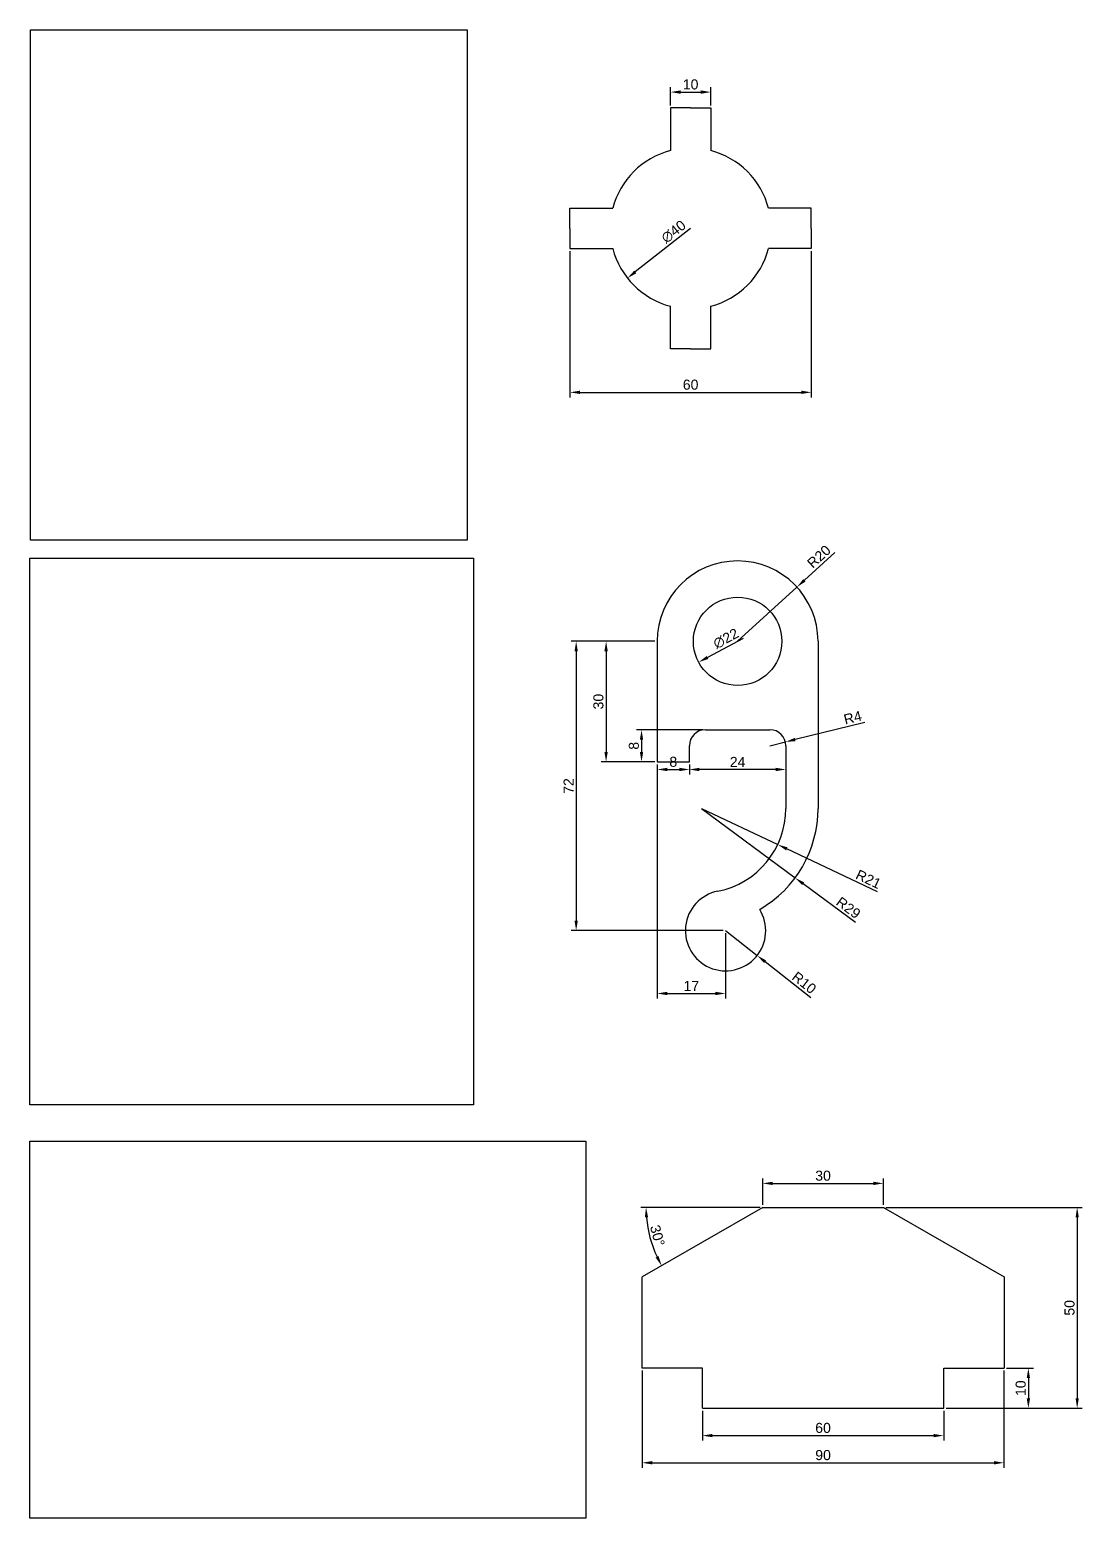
# Model space of a CAD drawing. Header units: millimetres. Extents: x 2424 to 5239, y 901 to 2022.
# Drawn here: x 4241.8 to 4503.6, y 1647.5 to 2017.9 of the extents above; entities that cross this region are included whole.
import ezdxf

# ---------------------------------------------------------------- set-up
doc = ezdxf.new("R2010")
doc.units = ezdxf.units.MM
doc.styles.get("Standard").update_dxf_attribs({"font": 'arial.ttf'})
doc.dimstyles.new('ISO-25', dxfattribs={"dimtxt": 2.5, "dimasz": 2.5, "dimexe": 1.25, "dimexo": 0.625, "dimtad": 1, "dimtxsty": 'Standard', "dimcen": 2.5, "dimadec": 0, "dimazin": 0, "dimtfac": 1, "dimtmove": 0, "dimatfit": 3, "dimfxl": 1, "dimarcsym": 0})
picture_1 = doc.add_image_def('image27.png', size_in_pixel=(248, 290))
picture_2 = doc.add_image_def('image28.png', size_in_pixel=(275, 339))
picture_3 = doc.add_image_def('image29.png', size_in_pixel=(283, 192))

# ---------------------------------------------------------------- blocks, each defined once
blk = doc.blocks.new('*D202')
at = {"color": 0, "lineweight": -2, "transparency": 16777216}
for p, q in [((4376.16, 1962.83), (4376.16, 1926.41)), ((4436.16, 1962.83), (4436.16, 1926.41)), ((4378.66, 1927.66), (4433.66, 1927.66))]:
    blk.add_line(p, q, dxfattribs=at)
at = {"color": 0, "transparency": 16777216}
for points in [[(4378.66, 1928.08), (4378.66, 1927.25), (4376.16, 1927.66)], [(4433.66, 1928.08), (4433.66, 1927.25), (4436.16, 1927.66)]]:
    blk.add_solid(points, dxfattribs=at)
at = {"layer": 'Defpoints', "color": 0, "transparency": 16777216}
for p in [(4376.16, 1963.46), (4436.16, 1963.46), (4436.16, 1927.66)]:
    blk.add_point(p, dxfattribs=at)
at = {"color": 0, "transparency": 16777216, "insert": (4406.16, 1929.56), "char_height": 2.5, "attachment_point": 5}
blk.add_mtext('60', dxfattribs=at)
blk = doc.blocks.new('*D203')
at = {"color": 0, "lineweight": -2, "transparency": 16777216}
for p, q in [((4401.16, 1999.08), (4401.16, 2003.63)), ((4403.66, 2002.38), (4408.66, 2002.38)), ((4411.16, 1999.08), (4411.16, 2003.63))]:
    blk.add_line(p, q, dxfattribs=at)
at = {"color": 0, "transparency": 16777216}
for points in [[(4403.66, 2002.8), (4403.66, 2001.96), (4401.16, 2002.38)], [(4408.66, 2002.8), (4408.66, 2001.96), (4411.16, 2002.38)]]:
    blk.add_solid(points, dxfattribs=at)
at = {"layer": 'Defpoints', "color": 0, "transparency": 16777216}
for p in [(4411.16, 2002.38), (4401.16, 1998.46), (4411.16, 1998.46)]:
    blk.add_point(p, dxfattribs=at)
at = {"color": 0, "transparency": 16777216, "insert": (4406.16, 2004.28), "char_height": 2.5, "attachment_point": 5}
blk.add_mtext('10', dxfattribs=at)
blk = doc.blocks.new('*D204')
at = {"color": 0, "lineweight": -2, "transparency": 16777216}
blk.add_line((4406.11, 1968.42), (4392.41, 1957.63), dxfattribs=at)
at = {"color": 0, "transparency": 16777216}
blk.add_solid([(4392.15, 1957.96), (4392.67, 1957.3), (4390.45, 1956.08)], dxfattribs=at)
at = {"layer": 'Defpoints', "color": 0, "transparency": 16777216}
for p in [(4421.87, 1980.83), (4390.45, 1956.08)]:
    blk.add_point(p, dxfattribs=at)
at = {"color": 0, "transparency": 16777216, "insert": (4401.93, 1967.64), "char_height": 2.5, "attachment_point": 5, "rotation": 38.221}
blk.add_mtext('∅40', dxfattribs=at)
blk = doc.blocks.new('*D205')
at = {"color": 0, "lineweight": -2, "transparency": 16777216}
blk.add_line((4419.2, 1866.43), (4410.36, 1861.69), dxfattribs=at)
at = {"color": 0, "transparency": 16777216}
blk.add_solid([(4410.16, 1862.05), (4410.56, 1861.32), (4408.16, 1860.51)], dxfattribs=at)
at = {"layer": 'Defpoints', "color": 0, "transparency": 16777216}
for p in [(4427.54, 1870.9), (4408.16, 1860.51)]:
    blk.add_point(p, dxfattribs=at)
at = {"color": 0, "transparency": 16777216, "insert": (4414.95, 1866.38), "char_height": 2.5, "attachment_point": 5, "rotation": 28.2075}
blk.add_mtext('∅22', dxfattribs=at)
blk = doc.blocks.new('*D206')
at = {"color": 0, "lineweight": -2, "transparency": 16777216}
for p, q in [((4442.02, 1887.81), (4434.46, 1880.89)), ((4417.85, 1865.7), (4432.61, 1879.2))]:
    blk.add_line(p, q, dxfattribs=at)
at = {"color": 0, "transparency": 16777216}
blk.add_solid([(4434.18, 1881.19), (4434.74, 1880.58), (4432.61, 1879.2)], dxfattribs=at)
at = {"layer": 'Defpoints', "color": 0, "transparency": 16777216}
for p in [(4432.61, 1879.2), (4417.85, 1865.7)]:
    blk.add_point(p, dxfattribs=at)
at = {"color": 0, "transparency": 16777216, "insert": (4438.08, 1886.78), "char_height": 2.5, "attachment_point": 5, "rotation": 42.4358}
blk.add_mtext('R20', dxfattribs=at)
blk = doc.blocks.new('*D207')
at = {"color": 0, "lineweight": -2, "transparency": 16777216}
for p, q in [((4449.49, 1845.54), (4432.16, 1841.26)), ((4425.85, 1839.7), (4429.73, 1840.66))]:
    blk.add_line(p, q, dxfattribs=at)
at = {"color": 0, "transparency": 16777216}
blk.add_solid([(4432.06, 1841.67), (4432.26, 1840.86), (4429.73, 1840.66)], dxfattribs=at)
at = {"layer": 'Defpoints', "color": 0, "transparency": 16777216}
for p in [(4425.85, 1839.7), (4429.73, 1840.66)]:
    blk.add_point(p, dxfattribs=at)
at = {"color": 0, "transparency": 16777216, "insert": (4446.48, 1846.73), "char_height": 2.5, "attachment_point": 5, "rotation": 13.8738}
blk.add_mtext('R4', dxfattribs=at)
blk = doc.blocks.new('*D208')
at = {"color": 0, "lineweight": -2, "transparency": 16777216}
for p, q in [((4408.85, 1824.12), (4427.83, 1815.13)), ((4452.64, 1803.37), (4430.09, 1814.06))]:
    blk.add_line(p, q, dxfattribs=at)
at = {"color": 0, "transparency": 16777216}
blk.add_solid([(4430.27, 1814.43), (4429.91, 1813.68), (4427.83, 1815.13)], dxfattribs=at)
at = {"layer": 'Defpoints', "color": 0, "transparency": 16777216}
for p in [(4408.85, 1824.12), (4427.83, 1815.13)]:
    blk.add_point(p, dxfattribs=at)
at = {"color": 0, "transparency": 16777216, "insert": (4450.4, 1806.51), "char_height": 2.5, "attachment_point": 5, "rotation": 334.6489}
blk.add_mtext('R21', dxfattribs=at)
blk = doc.blocks.new('*D209')
at = {"color": 0, "lineweight": -2, "transparency": 16777216}
for p, q in [((4408.85, 1824.12), (4432.15, 1806.85)), ((4447.18, 1795.71), (4434.16, 1805.36))]:
    blk.add_line(p, q, dxfattribs=at)
at = {"color": 0, "transparency": 16777216}
blk.add_solid([(4434.41, 1805.7), (4433.91, 1805.03), (4432.15, 1806.85)], dxfattribs=at)
at = {"layer": 'Defpoints', "color": 0, "transparency": 16777216}
for p in [(4408.85, 1824.12), (4432.15, 1806.85)]:
    blk.add_point(p, dxfattribs=at)
at = {"color": 0, "transparency": 16777216, "insert": (4445.4, 1799.39), "char_height": 2.5, "attachment_point": 5, "rotation": 323.4545}
blk.add_mtext('R29', dxfattribs=at)
blk = doc.blocks.new('*D210')
at = {"color": 0, "lineweight": -2, "transparency": 16777216}
for p, q in [((4414.85, 1793.7), (4422.71, 1787.52)), ((4436.06, 1777.01), (4424.67, 1785.97))]:
    blk.add_line(p, q, dxfattribs=at)
at = {"color": 0, "transparency": 16777216}
blk.add_solid([(4424.93, 1786.3), (4424.42, 1785.65), (4422.71, 1787.52)], dxfattribs=at)
at = {"layer": 'Defpoints', "color": 0, "transparency": 16777216}
for p in [(4414.85, 1793.7), (4422.71, 1787.52)]:
    blk.add_point(p, dxfattribs=at)
at = {"color": 0, "transparency": 16777216, "insert": (4434.4, 1780.74), "char_height": 2.5, "attachment_point": 5, "rotation": 321.792}
blk.add_mtext('R10', dxfattribs=at)
blk = doc.blocks.new('*D211')
at = {"color": 0, "lineweight": -2, "transparency": 16777216}
for p, q in [((4397.23, 1865.7), (4383.89, 1865.7)), ((4385.14, 1863.2), (4385.14, 1838.2)), ((4397.23, 1835.7), (4383.89, 1835.7))]:
    blk.add_line(p, q, dxfattribs=at)
at = {"color": 0, "transparency": 16777216}
for points in [[(4384.72, 1863.2), (4385.56, 1863.2), (4385.14, 1865.7)], [(4384.72, 1838.2), (4385.56, 1838.2), (4385.14, 1835.7)]]:
    blk.add_solid(points, dxfattribs=at)
at = {"layer": 'Defpoints', "color": 0, "transparency": 16777216}
for p in [(4397.85, 1865.7), (4385.14, 1835.7), (4397.85, 1835.7)]:
    blk.add_point(p, dxfattribs=at)
at = {"color": 0, "transparency": 16777216, "insert": (4383.24, 1850.7), "char_height": 2.5, "attachment_point": 5, "rotation": 90}
blk.add_mtext('30', dxfattribs=at)
blk = doc.blocks.new('*D212')
at = {"color": 0, "lineweight": -2, "transparency": 16777216}
for p, q in [((4409.23, 1843.7), (4392.7, 1843.7)), ((4393.95, 1841.2), (4393.95, 1838.2)), ((4397.23, 1835.7), (4392.7, 1835.7))]:
    blk.add_line(p, q, dxfattribs=at)
at = {"color": 0, "transparency": 16777216}
for points in [[(4393.54, 1841.2), (4394.37, 1841.2), (4393.95, 1843.7)], [(4393.54, 1838.2), (4394.37, 1838.2), (4393.95, 1835.7)]]:
    blk.add_solid(points, dxfattribs=at)
at = {"layer": 'Defpoints', "color": 0, "transparency": 16777216}
for p in [(4409.85, 1843.7), (4393.95, 1835.7), (4397.85, 1835.7)]:
    blk.add_point(p, dxfattribs=at)
at = {"color": 0, "transparency": 16777216, "insert": (4392.05, 1839.7), "char_height": 2.5, "attachment_point": 5, "rotation": 90}
blk.add_mtext('8', dxfattribs=at)
blk = doc.blocks.new('*D213')
at = {"color": 0, "lineweight": -2, "transparency": 16777216}
for p, q in [((4397.85, 1835.08), (4397.85, 1832.56)), ((4400.35, 1833.81), (4403.35, 1833.81)), ((4405.85, 1835.08), (4405.85, 1832.56))]:
    blk.add_line(p, q, dxfattribs=at)
at = {"color": 0, "transparency": 16777216}
for points in [[(4400.35, 1834.23), (4400.35, 1833.39), (4397.85, 1833.81)], [(4403.35, 1834.23), (4403.35, 1833.39), (4405.85, 1833.81)]]:
    blk.add_solid(points, dxfattribs=at)
at = {"layer": 'Defpoints', "color": 0, "transparency": 16777216}
for p in [(4397.85, 1835.7), (4405.85, 1835.7), (4405.85, 1833.81)]:
    blk.add_point(p, dxfattribs=at)
at = {"color": 0, "transparency": 16777216, "insert": (4401.85, 1835.71), "char_height": 2.5, "attachment_point": 5}
blk.add_mtext('8', dxfattribs=at)
blk = doc.blocks.new('*D214')
at = {"color": 0, "lineweight": -2, "transparency": 16777216}
for p, q in [((4429.85, 1839.08), (4429.85, 1832.56)), ((4405.85, 1835.08), (4405.85, 1832.56)), ((4427.35, 1833.81), (4408.35, 1833.81))]:
    blk.add_line(p, q, dxfattribs=at)
at = {"color": 0, "transparency": 16777216}
for points in [[(4408.35, 1834.23), (4408.35, 1833.39), (4405.85, 1833.81)], [(4427.35, 1834.23), (4427.35, 1833.39), (4429.85, 1833.81)]]:
    blk.add_solid(points, dxfattribs=at)
at = {"layer": 'Defpoints', "color": 0, "transparency": 16777216}
for p in [(4429.85, 1839.7), (4405.85, 1835.7), (4405.85, 1833.81)]:
    blk.add_point(p, dxfattribs=at)
at = {"color": 0, "transparency": 16777216, "insert": (4417.85, 1835.69), "char_height": 2.5, "attachment_point": 5}
blk.add_mtext('24', dxfattribs=at)
blk = doc.blocks.new('*D215')
at = {"color": 0, "lineweight": -2, "transparency": 16777216}
for p, q in [((4397.23, 1865.7), (4376.44, 1865.7)), ((4377.69, 1863.2), (4377.69, 1796.2)), ((4414.23, 1793.7), (4376.44, 1793.7))]:
    blk.add_line(p, q, dxfattribs=at)
at = {"color": 0, "transparency": 16777216}
for points in [[(4377.28, 1863.2), (4378.11, 1863.2), (4377.69, 1865.7)], [(4377.28, 1796.2), (4378.11, 1796.2), (4377.69, 1793.7)]]:
    blk.add_solid(points, dxfattribs=at)
at = {"layer": 'Defpoints', "color": 0, "transparency": 16777216}
for p in [(4397.85, 1865.7), (4377.69, 1793.7), (4414.85, 1793.7)]:
    blk.add_point(p, dxfattribs=at)
at = {"color": 0, "transparency": 16777216, "insert": (4375.81, 1829.7), "char_height": 2.5, "attachment_point": 5, "rotation": 90}
blk.add_mtext('72', dxfattribs=at)
blk = doc.blocks.new('*D216')
at = {"color": 0, "lineweight": -2, "transparency": 16777216}
for p, q in [((4397.85, 1835.08), (4397.85, 1776.82)), ((4414.85, 1793.08), (4414.85, 1776.82)), ((4400.35, 1778.07), (4412.35, 1778.07))]:
    blk.add_line(p, q, dxfattribs=at)
at = {"color": 0, "transparency": 16777216}
for points in [[(4400.35, 1778.48), (4400.35, 1777.65), (4397.85, 1778.07)], [(4412.35, 1778.48), (4412.35, 1777.65), (4414.85, 1778.07)]]:
    blk.add_solid(points, dxfattribs=at)
at = {"layer": 'Defpoints', "color": 0, "transparency": 16777216}
for p in [(4397.85, 1835.7), (4414.85, 1793.7), (4414.85, 1778.07)]:
    blk.add_point(p, dxfattribs=at)
at = {"color": 0, "transparency": 16777216, "insert": (4406.35, 1779.95), "char_height": 2.5, "attachment_point": 5}
blk.add_mtext('17', dxfattribs=at)
blk = doc.blocks.new('*D217')
at = {"color": 0, "lineweight": -2, "transparency": 16777216}
for p, q in [((4484.73, 1684.84), (4491.41, 1684.84)), ((4490.16, 1682.34), (4490.16, 1677.34)), ((4469.73, 1674.84), (4491.41, 1674.84))]:
    blk.add_line(p, q, dxfattribs=at)
at = {"color": 0, "transparency": 16777216}
for points in [[(4489.75, 1682.34), (4490.58, 1682.34), (4490.16, 1684.84)], [(4489.75, 1677.34), (4490.58, 1677.34), (4490.16, 1674.84)]]:
    blk.add_solid(points, dxfattribs=at)
at = {"layer": 'Defpoints', "color": 0, "transparency": 16777216}
for p in [(4484.1, 1684.84), (4469.1, 1674.84), (4490.16, 1674.84)]:
    blk.add_point(p, dxfattribs=at)
at = {"color": 0, "transparency": 16777216, "insert": (4488.26, 1679.84), "char_height": 2.5, "attachment_point": 5, "rotation": 90}
blk.add_mtext('10', dxfattribs=at)
blk = doc.blocks.new('*D218')
at = {"color": 0, "lineweight": -2, "transparency": 16777216}
for p, q in [((4409.1, 1674.21), (4409.1, 1666.79)), ((4469.1, 1674.21), (4469.1, 1666.79)), ((4411.6, 1668.04), (4466.6, 1668.04))]:
    blk.add_line(p, q, dxfattribs=at)
at = {"color": 0, "transparency": 16777216}
for points in [[(4411.6, 1668.46), (4411.6, 1667.63), (4409.1, 1668.04)], [(4466.6, 1668.46), (4466.6, 1667.63), (4469.1, 1668.04)]]:
    blk.add_solid(points, dxfattribs=at)
at = {"layer": 'Defpoints', "color": 0, "transparency": 16777216}
for p in [(4409.1, 1674.84), (4469.1, 1674.84), (4469.1, 1668.04)]:
    blk.add_point(p, dxfattribs=at)
at = {"color": 0, "transparency": 16777216, "insert": (4439.1, 1669.95), "char_height": 2.5, "attachment_point": 5}
blk.add_mtext('60', dxfattribs=at)
blk = doc.blocks.new('*D219')
at = {"color": 0, "lineweight": -2, "transparency": 16777216}
for p, q in [((4394.1, 1684.21), (4394.1, 1660.03)), ((4484.1, 1684.21), (4484.1, 1660.03)), ((4396.6, 1661.28), (4481.6, 1661.28))]:
    blk.add_line(p, q, dxfattribs=at)
at = {"color": 0, "transparency": 16777216}
for points in [[(4396.6, 1661.7), (4396.6, 1660.87), (4394.1, 1661.28)], [(4481.6, 1661.7), (4481.6, 1660.87), (4484.1, 1661.28)]]:
    blk.add_solid(points, dxfattribs=at)
at = {"layer": 'Defpoints', "color": 0, "transparency": 16777216}
for p in [(4394.1, 1684.84), (4484.1, 1684.84), (4484.1, 1661.28)]:
    blk.add_point(p, dxfattribs=at)
at = {"color": 0, "transparency": 16777216, "insert": (4439.1, 1663.18), "char_height": 2.5, "attachment_point": 5}
blk.add_mtext('90', dxfattribs=at)
blk = doc.blocks.new('*D220')
at = {"color": 0, "lineweight": -2, "transparency": 16777216}
for p, q in [((4424.1, 1725.46), (4424.1, 1732.06)), ((4426.6, 1730.81), (4451.6, 1730.81)), ((4454.1, 1725.46), (4454.1, 1732.06))]:
    blk.add_line(p, q, dxfattribs=at)
at = {"color": 0, "transparency": 16777216}
for points in [[(4426.6, 1731.22), (4426.6, 1730.39), (4424.1, 1730.81)], [(4451.6, 1731.22), (4451.6, 1730.39), (4454.1, 1730.81)]]:
    blk.add_solid(points, dxfattribs=at)
at = {"layer": 'Defpoints', "color": 0, "transparency": 16777216}
for p in [(4454.1, 1730.81), (4424.1, 1724.84), (4454.1, 1724.84)]:
    blk.add_point(p, dxfattribs=at)
at = {"color": 0, "transparency": 16777216, "insert": (4439.1, 1732.71), "char_height": 2.5, "attachment_point": 5}
blk.add_mtext('30', dxfattribs=at)
blk = doc.blocks.new('*D221')
at = {"color": 0, "lineweight": -2, "transparency": 16777216}
for p, q in [((4454.73, 1724.84), (4503.55, 1724.84)), ((4502.3, 1722.34), (4502.3, 1677.34)), ((4469.73, 1674.84), (4503.55, 1674.84))]:
    blk.add_line(p, q, dxfattribs=at)
at = {"color": 0, "transparency": 16777216}
for points in [[(4501.89, 1722.34), (4502.72, 1722.34), (4502.3, 1724.84)], [(4501.89, 1677.34), (4502.72, 1677.34), (4502.3, 1674.84)]]:
    blk.add_solid(points, dxfattribs=at)
at = {"layer": 'Defpoints', "color": 0, "transparency": 16777216}
for p in [(4454.1, 1724.84), (4469.1, 1674.84), (4502.3, 1674.84)]:
    blk.add_point(p, dxfattribs=at)
at = {"color": 0, "transparency": 16777216, "insert": (4500.4, 1699.84), "char_height": 2.5, "attachment_point": 5, "rotation": 90}
blk.add_mtext('50', dxfattribs=at)
blk = doc.blocks.new('*D223')
at = {"color": 0, "lineweight": -2, "transparency": 16777216}
blk.add_line((4423.48, 1724.84), (4393.82, 1724.84), dxfattribs=at)
blk.add_arc((4424.1, 1724.84), 29.03, 184.9359, 205.0641, dxfattribs=at)
at = {"color": 0, "transparency": 16777216}
for points in [[(4394.77, 1722.32), (4395.6, 1722.36), (4395.07, 1724.84)], [(4398.18, 1712.73), (4397.44, 1712.35), (4398.96, 1710.32)]]:
    blk.add_solid(points, dxfattribs=at)
at = {"layer": 'Defpoints', "color": 0, "transparency": 16777216}
for p in [(4424.1, 1724.84), (4424.1, 1724.84), (4454.1, 1724.84), (4395.52, 1719.8), (4394.1, 1707.52)]:
    blk.add_point(p, dxfattribs=at)
at = {"color": 0, "transparency": 16777216, "insert": (4397.9, 1717.82), "char_height": 2.5, "attachment_point": 5, "rotation": 285}
blk.add_mtext('30°', dxfattribs=at)

msp = doc.modelspace()

# ---------------------------------------------------------------- linework, layer by layer
at = {"color": 7}
for p, q in [((4406.16, 1998.458), (4401.16, 1998.458)), ((4401.16, 1998.458), (4401.16, 1987.823)), ((4406.16, 1998.458), (4411.16, 1998.458)), ((4411.16, 1998.458), (4411.16, 1987.823)), ((4376.16, 1968.458), (4376.16, 1973.458)), ((4376.16, 1973.458), (4386.795, 1973.458)), ((4436.16, 1973.458), (4425.525, 1973.458)), ((4436.16, 1968.458), (4436.16, 1973.458)), ((4376.16, 1968.458), (4376.16, 1963.458)), ((4436.16, 1968.458), (4436.16, 1963.458)), ((4376.16, 1963.458), (4386.795, 1963.458)), ((4436.16, 1963.458), (4425.525, 1963.458)), ((4401.16, 1938.458), (4401.16, 1949.093)), ((4411.16, 1938.458), (4411.16, 1949.093)), ((4406.16, 1938.458), (4401.16, 1938.458)), ((4406.16, 1938.458), (4411.16, 1938.458)), ((4397.851, 1865.704), (4397.851, 1843.704)), ((4437.851, 1865.704), (4437.851, 1824.118)), ((4397.851, 1843.704), (4397.851, 1835.704)), ((4409.851, 1843.704), (4425.851, 1843.704)), ((4405.851, 1835.704), (4405.851, 1839.704)), ((4429.851, 1839.704), (4429.851, 1824.118)), ((4397.851, 1835.704), (4405.851, 1835.704)), ((4424.103, 1724.837), (4394.103, 1707.517)), ((4424.103, 1724.837), (4454.103, 1724.837)), ((4454.103, 1724.837), (4484.103, 1707.517)), ((4394.103, 1684.837), (4394.103, 1707.517)), ((4484.103, 1707.517), (4484.103, 1684.837)), ((4409.103, 1684.837), (4394.103, 1684.837)), ((4409.103, 1674.837), (4409.103, 1684.837)), ((4469.103, 1674.837), (4469.103, 1684.837)), ((4469.103, 1684.837), (4484.103, 1684.837)), ((4409.103, 1674.837), (4469.103, 1674.837))]:
    msp.add_line(p, q, dxfattribs=at)
msp.add_circle((4417.851, 1865.704), 11, dxfattribs=at)
for centre, radius, start, end in [((4406.16, 1968.458), 20, 104.47751, 165.52249), ((4406.16, 1968.458), 20, 14.47751, 75.52249), ((4406.16, 1968.458), 20, 194.47751, 255.52249), ((4406.16, 1968.458), 20, 284.47751, 345.52249), ((4417.851, 1865.704), 20, 0, 180), ((4409.851, 1839.704), 4, 90, 180), ((4425.851, 1839.704), 4, 0, 90), ((4408.851, 1824.118), 21, 281.15994, 0), ((4408.851, 1824.118), 29, 299.96739, 0), ((4414.851, 1793.704), 10, 101.15994, 31.9435)]:
    msp.add_arc(centre, radius, start, end, dxfattribs=at)

# ---------------------------------------------------------------- dimensions: what is measured, and where the dimension line sits
at = {"color": 114, "true_color": 0x139b48}
for base, p1, p2, picture, middle in [((4411.16, 2002.379), (4401.16, 1998.458), (4411.16, 1998.458), '*D203', (4406.16, 2004.281)), ((4436.16, 1927.662), (4376.16, 1963.458), (4436.16, 1963.458), '*D202', (4406.16, 1929.564)), ((4405.851, 1833.811), (4397.851, 1835.704), (4405.851, 1835.704), '*D213', (4401.851, 1835.713)), ((4405.851, 1833.811), (4429.851, 1839.704), (4405.851, 1835.704), '*D214', (4417.851, 1835.691)), ((4414.851, 1778.067), (4397.851, 1835.704), (4414.851, 1793.704), '*D216', (4406.351, 1779.947)), ((4454.103, 1730.807), (4424.103, 1724.837), (4454.103, 1724.837), '*D220', (4439.103, 1732.71)), ((4484.103, 1661.282), (4394.103, 1684.837), (4484.103, 1684.837), '*D219', (4439.103, 1663.184)), ((4469.103, 1668.045), (4409.103, 1674.837), (4469.103, 1674.837), '*D218', (4439.103, 1669.946))]:
    dim = msp.add_linear_dim(base=base, p1=p1, p2=p2, dimstyle='ISO-25', dxfattribs=at)
    dim.commit()
    dim.dimension.update_dxf_attribs({"geometry": picture, "text_midpoint": middle})
for p1, p2, picture, middle in [((4421.873, 1980.832), (4390.447, 1956.084), '*D204', (4403.151, 1966.088)), ((4427.544, 1870.904), (4408.157, 1860.505), '*D205', (4415.879, 1864.647))]:
    dim = msp.add_diameter_dim_2p(p1=p1, p2=p2, dimstyle='ISO-25', dxfattribs=at)
    dim.commit()
    dim.dimension.update_dxf_attribs({"geometry": picture, "text_midpoint": middle, "dimtype": 163})
for center, mpoint, picture, middle in [((4417.851, 1865.704), (4432.611, 1879.2), '*D206', (4439.362, 1885.372)), ((4425.851, 1839.704), (4429.734, 1840.664), '*D207', (4446.932, 1844.911)), ((4408.851, 1824.118), (4427.828, 1815.127), '*D208', (4449.592, 1804.815)), ((4408.851, 1824.118), (4432.149, 1806.85), '*D209', (4444.273, 1797.864)), ((4414.851, 1793.704), (4422.708, 1787.519), '*D210', (4433.221, 1779.244))]:
    dim = msp.add_radius_dim(center=center, mpoint=mpoint, dimstyle='ISO-25', dxfattribs=at)
    dim.commit()
    dim.dimension.update_dxf_attribs({"geometry": picture, "text_midpoint": middle, "dimtype": 164})
for base, p1, p2, picture, middle in [((4377.693, 1793.704), (4397.851, 1865.704), (4414.851, 1793.704), '*D215', (4375.813, 1829.704)), ((4385.14, 1835.704), (4397.851, 1865.704), (4397.851, 1835.704), '*D211', (4383.237, 1850.704)), ((4393.952, 1835.704), (4409.851, 1843.704), (4397.851, 1835.704), '*D212', (4392.051, 1839.704)), ((4502.303, 1674.837), (4454.103, 1724.837), (4469.103, 1674.837), '*D221', (4500.402, 1699.837)), ((4490.163, 1674.837), (4484.103, 1684.837), (4469.103, 1674.837), '*D217', (4488.261, 1679.837))]:
    dim = msp.add_linear_dim(base=base, p1=p1, p2=p2, angle=90, dimstyle='ISO-25', dxfattribs=at)
    dim.commit()
    dim.dimension.update_dxf_attribs({"geometry": picture, "text_midpoint": middle})
dim = msp.add_angular_dim_2l(base=(4395.515, 1719.797), line1=((4424.103, 1724.837), (4454.103, 1724.837)), line2=((4424.103, 1724.837), (4394.103, 1707.517)), dimstyle='ISO-25', dxfattribs=at)
dim.commit()
dim.dimension.update_dxf_attribs({"geometry": '*D223', "text_midpoint": (4397.901, 1717.816)})

# ---------------------------------------------------------------- pictures from other files: only their frames are drawn
image = msp.add_image(picture_1, insert=(4241.965, 1890.846), size_in_units=(108.642, 127.041), dxfattribs=at)
image.dxf.flags = 7
at = {"color": 7}
image = msp.add_image(picture_2, insert=(4241.811, 1750.338), size_in_units=(110.339, 136.018), dxfattribs=at)
image.dxf.flags = 7
image = msp.add_image(picture_3, insert=(4241.816, 1647.482), size_in_units=(138.306, 93.833), dxfattribs=at)
image.dxf.flags = 7

doc.saveas('drawing.dxf')
